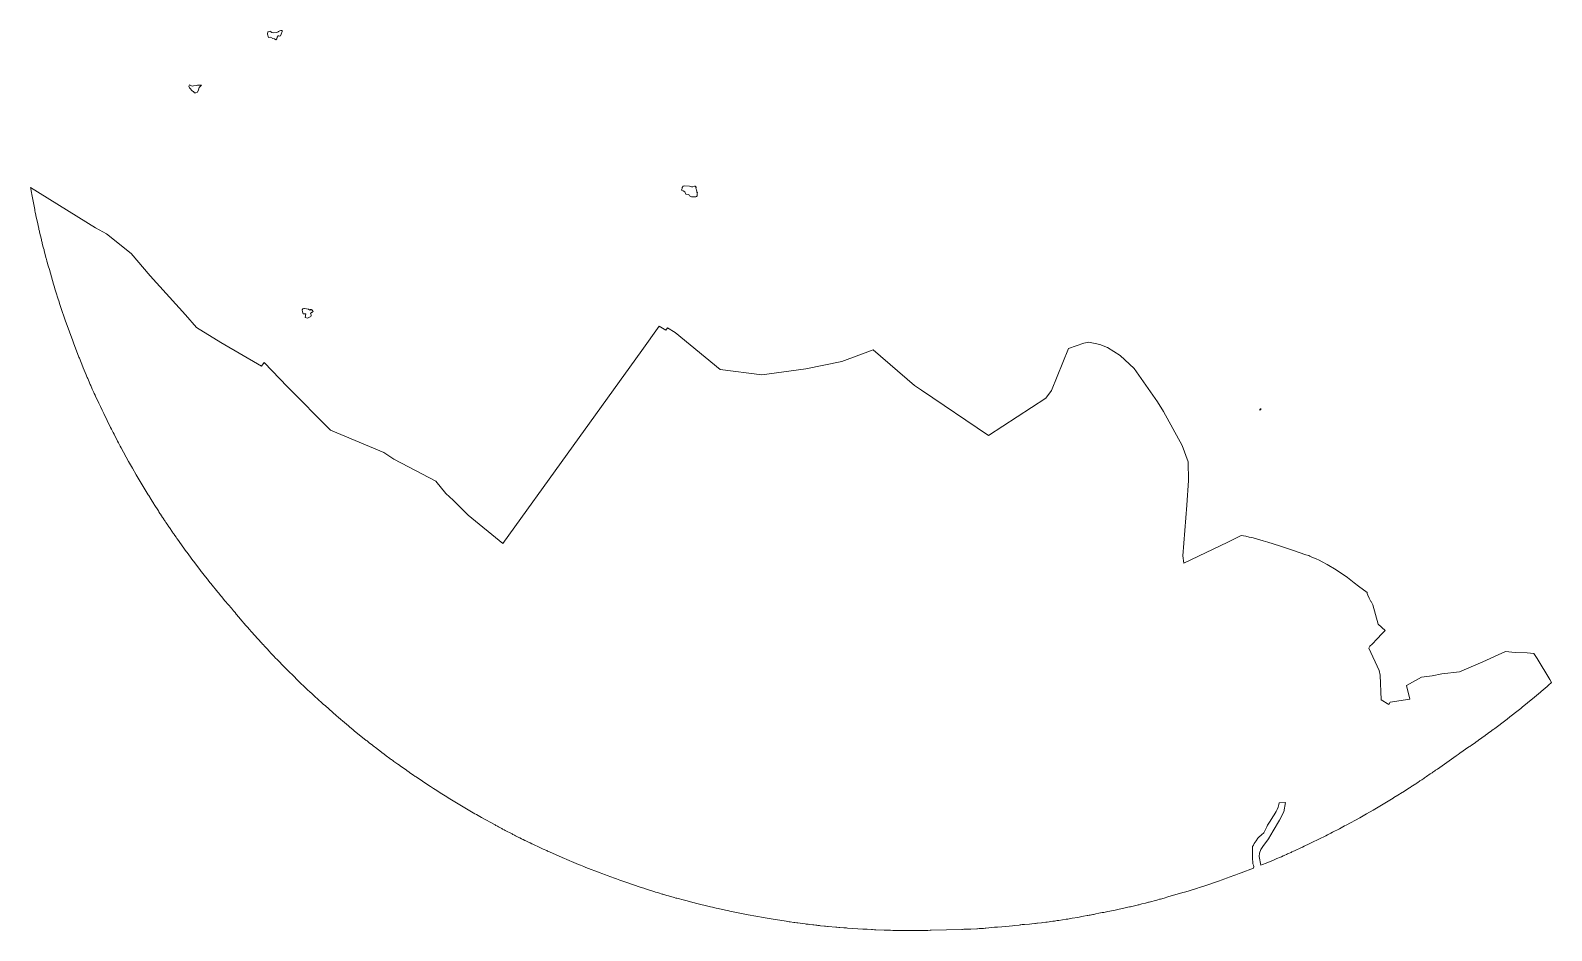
# Model space of a CAD drawing. Header units: metres. Extents: x 3 to 1005126, y 39 to 4383651.
# Drawn here: x 996006 to 1004639, y 4373326 to 4378433 of the extents above; entities that cross this region are included whole.
import ezdxf

# ---------------------------------------------------------------- set-up
doc = ezdxf.new("R2010")
doc.units = ezdxf.units.M
doc.header["$MEASUREMENT"] = 0
doc.layers.add('RN_LIC_%_km_Cala_Blava', color=7, linetype='Continuous', lineweight=9, true_color=0xddc3f7)
doc.layers.add('RN_ZEPA_5_km_Cala_Blava', color=7, linetype='Continuous', lineweight=9, true_color=0xf5e6d0)

msp = doc.modelspace()

# ---------------------------------------------------------------- linework, layer by layer
at = {"layer": 'RN_LIC_%_km_Cala_Blava'}
for points in [[(997428.5, 4378412.2), (997425, 4378403), (997421.8, 4378401.4), (997416, 4378402.3), (997412.2, 4378402.7), (997406.2, 4378395.5), (997405.6, 4378386.1), (997398.6, 4378380.9), (997391.7, 4378385.8), (997382.1, 4378388.3), (997368.8, 4378394.7), (997357.6, 4378392.6), (997351.9, 4378412.7), (997354.5, 4378425.8), (997361.8, 4378426.8), (997370.3, 4378430.1), (997370.9, 4378426.2), (997377.1, 4378421.2), (997385.7, 4378419), (997405.3, 4378421.9), (997411.8, 4378425.3), (997415, 4378426.6), (997418.1, 4378428.9), (997421.3, 4378430.4), (997426.5, 4378432.8), (997431.3, 4378432.9), (997434.9, 4378433.5), (997434.5, 4378426.6)], [(996923.8, 4378117.9), (996931.9, 4378119.2), (996946.1, 4378121.8), (996954.4, 4378122.5), (996967, 4378122.8), (996976.8, 4378122.2), (996963.6, 4378109.4), (996959.8, 4378097), (996955.1, 4378083.2), (996944.9, 4378080), (996936.6, 4378079.8), (996934.9, 4378081.2), (996931.6, 4378087.3), (996926.5, 4378089.7), (996909.3, 4378107.5), (996905.2, 4378116.7), (996909.2, 4378123.9)], [(1001675.7, 4373362.7), (1001647.7, 4373360), (1001633.5, 4373360), (1001626.3, 4373358.7), (1001622.6, 4373358.5), (1001616.6, 4373357.6), (1001590.1, 4373354.3), (1001579.2, 4373353), (1001560.2, 4373350.8), (1001541.1, 4373348.8), (1001518.2, 4373346.8), (1001495.1, 4373345.7), (1001481, 4373344.8), (1001477.7, 4373344.9), (1001428.4, 4373339.4), (1001424.1, 4373339.1), (1001415.5, 4373338.6), (1001411.3, 4373338.3), (1001394.1, 4373337.4), (1001389.8, 4373337.1), (1001381.3, 4373336.7), (1001377, 4373336.5), (1001342.7, 4373334.9), (1001338.4, 4373334.7), (1001329.8, 4373334.3), (1001325.5, 4373334.1), (1001308.3, 4373333.5), (1001304.1, 4373333.3), (1001295.5, 4373333), (1001291.2, 4373332.9), (1001204.6, 4373330.2), (1001118, 4373327.6), (1001112, 4373327.4), (1001099.9, 4373327.2), (1001093.8, 4373327), (1001069.6, 4373326.6), (1001063.5, 4373326.5), (1001051.4, 4373326.3), (1001045.4, 4373326.3), (1000996.9, 4373326), (1000984.8, 4373326), (1000960.6, 4373326.1), (1000948.5, 4373326.3), (1000900, 4373327.2), (1000887.9, 4373327.4), (1000863.7, 4373328.2), (1000851.6, 4373328.6), (1000803.2, 4373330.7), (1000797.2, 4373330.9), (1000785.1, 4373331.5), (1000779, 4373331.8), (1000754.8, 4373333.1), (1000748.8, 4373333.5), (1000736.7, 4373334.2), (1000730.6, 4373334.6), (1000643.4, 4373340.4), (1000637.9, 4373340.8), (1000627, 4373341.6), (1000621.5, 4373342), (1000599.7, 4373343.7), (1000594.2, 4373344.1), (1000583.3, 4373345), (1000577.9, 4373345.5), (1000534.3, 4373349.3), (1000528.8, 4373349.8), (1000517.9, 4373350.8), (1000512.5, 4373351.4), (1000490.7, 4373353.5), (1000485.2, 4373354.1), (1000474.3, 4373355.2), (1000468.8, 4373355.8), (1000463.4, 4373356.4), (1000452.6, 4373357.7), (1000447.2, 4373358.3), (1000425.5, 4373361), (1000420.1, 4373361.7), (1000409.3, 4373363), (1000403.8, 4373363.7), (1000360.5, 4373369.5), (1000355.1, 4373370.2), (1000344.3, 4373371.7), (1000338.8, 4373372.5), (1000317.2, 4373375.6), (1000311.8, 4373376.4), (1000301, 4373378), (1000295.6, 4373378.8), (1000209.1, 4373392.2), (1000198.3, 4373393.9), (1000176.8, 4373397.5), (1000166, 4373399.4), (1000122.9, 4373407), (1000112.1, 4373409), (1000090.6, 4373413), (1000079.9, 4373415.1), (999994.1, 4373432.3), (999983.4, 4373434.5), (999962, 4373439), (999951.3, 4373441.3), (999908.6, 4373450.8), (999898, 4373453.2), (999876.7, 4373458.2), (999866, 4373460.8), (999781.1, 4373481.6), (999775.8, 4373483), (999765.2, 4373485.6), (999759.8, 4373487), (999738.6, 4373492.4), (999733.3, 4373493.8), (999722.8, 4373496.6), (999717.5, 4373498), (999675.2, 4373509.4), (999669.9, 4373510.8), (999659.3, 4373513.7), (999654, 4373515.2), (999632.9, 4373521.1), (999627.6, 4373522.6), (999617, 4373525.7), (999611.7, 4373527.2), (999606.5, 4373528.7), (999596.1, 4373531.8), (999590.9, 4373533.4), (999570, 4373539.8), (999564.8, 4373541.4), (999554.4, 4373544.6), (999549.2, 4373546.2), (999507.5, 4373559.4), (999502.3, 4373561.1), (999491.9, 4373564.4), (999486.7, 4373566.1), (999466, 4373572.9), (999460.8, 4373574.6), (999450.4, 4373578.1), (999445.3, 4373579.9), (999362.5, 4373608), (999352.1, 4373611.6), (999331.5, 4373618.9), (999321.2, 4373622.6), (999280.1, 4373637.6), (999269.9, 4373641.4), (999249.4, 4373649.1), (999239.2, 4373653), (999157.7, 4373684.8), (999147.5, 4373688.9), (999127.2, 4373697), (999117.1, 4373701.2), (999076.7, 4373717.9), (999066.6, 4373722.2), (999046.5, 4373730.8), (999036.5, 4373735.2), (998956.4, 4373770.5), (998951.4, 4373772.7), (998941.4, 4373777.2), (998936.4, 4373779.4), (998916.5, 4373788.5), (998911.5, 4373790.7), (998901.6, 4373795.3), (998896.6, 4373797.6), (998856.9, 4373816.2), (998852, 4373818.5), (998842, 4373823.2), (998837.1, 4373825.6), (998817.3, 4373835.1), (998812.3, 4373837.5), (998802.4, 4373842.4), (998797.3, 4373844.8), (998792.6, 4373847.2), (998782.9, 4373852.1), (998778, 4373854.5), (998758.6, 4373864.4), (998753.8, 4373866.9), (998744.1, 4373871.8), (998739.3, 4373874.3), (998700.5, 4373894.6), (998695.7, 4373897.1), (998686.1, 4373902.2), (998681.2, 4373904.8), (998662, 4373915.1), (998657.2, 4373917.7), (998647.6, 4373922.9), (998642.8, 4373925.5), (998566.1, 4373967.6), (998556.6, 4373973), (998537.5, 4373983.7), (998528, 4373989.1), (998490.2, 4374011), (998480.7, 4374016.6), (998461.9, 4374027.7), (998452.5, 4374033.4), (998377.8, 4374078.8), (998368.5, 4374084.5), (998349.9, 4374096.1), (998340.7, 4374101.9), (998303.8, 4374125.5), (998294.6, 4374131.4), (998276.3, 4374143.4), (998267.2, 4374149.4), (998194.5, 4374198.1), (998189.9, 4374201.1), (998180.9, 4374207.3), (998176.3, 4374210.4), (998158.3, 4374222.8), (998153.8, 4374225.9), (998144.8, 4374232.1), (998140.3, 4374235.3), (998104.4, 4374260.4), (998099.9, 4374263.6), (998090.9, 4374270), (998086.4, 4374273.2), (998068.6, 4374286), (998064.1, 4374289.2), (998055.1, 4374295.8), (998050.6, 4374299.1), (998046.3, 4374302.2), (998037.6, 4374308.7), (998033.3, 4374311.9), (998015.9, 4374325), (998011.6, 4374328.2), (998002.9, 4374334.8), (997998.6, 4374338.1), (997964, 4374364.7), (997959.7, 4374368.1), (997951.1, 4374374.8), (997946.8, 4374378.1), (997929.6, 4374391.6), (997925.3, 4374395), (997916.8, 4374401.8), (997912.5, 4374405.2), (997844.4, 4374460), (997835.9, 4374466.9), (997819, 4374480.8), (997810.6, 4374487.8), (997777.1, 4374516), (997768.7, 4374523.1), (997752.2, 4374537.3), (997743.9, 4374544.5), (997678.2, 4374602.2), (997670, 4374609.5), (997653.7, 4374624.1), (997645.6, 4374631.4), (997613.4, 4374661), (997605.4, 4374668.5), (997589.4, 4374683.4), (997581.5, 4374691), (997518.4, 4374751.5), (997514.4, 4374755.3), (997506.6, 4374762.9), (997502.6, 4374766.8), (997487, 4374782.1), (997483.1, 4374786), (997475.3, 4374793.7), (997471.4, 4374797.5), (997440.4, 4374828.6), (997436.6, 4374832.5), (997428.8, 4374840.3), (997425, 4374844.3), (997409.6, 4374860), (997405.7, 4374864), (997398, 4374872), (997394.1, 4374876.1), (997391.7, 4374878.5), (997387, 4374883.6), (997384.6, 4374886.1), (997374.9, 4374896.4), (997372.5, 4374899), (997367.6, 4374904.1), (997365.2, 4374906.7), (997345.9, 4374927.5), (997343.5, 4374930.2), (997338.6, 4374935.4), (997336.2, 4374938), (997326.6, 4374948.5), (997324.2, 4374951.1), (997319.4, 4374956.4), (997317.1, 4374959), (997278.8, 4375001.4), (997274.6, 4375006.1), (997266.3, 4375015.4), (997262.2, 4375020.1), (997245.7, 4375038.8), (997241.5, 4375043.5), (997233.3, 4375053), (997229.3, 4375057.7), (997196.7, 4375095.6), (997189.4, 4375104.3), (997174.8, 4375121.7), (997167.5, 4375130.4), (997157.7, 4375142.4), (997155, 4375145.6), (997153.4, 4375147.5), (997146.9, 4375155), (997130.7, 4375173.7), (997125.6, 4375179.7), (997115.4, 4375191.6), (997110.3, 4375197.7), (997090, 4375221.8), (997084.9, 4375227.9), (997074.9, 4375240), (997069.9, 4375246.1), (997030.1, 4375295.1), (997025.1, 4375301.3), (997015.2, 4375313.6), (997010.3, 4375319.8), (996990.8, 4375344.6), (996985.9, 4375350.8), (996976.2, 4375363.3), (996971.4, 4375369.6), (996933.1, 4375419.9), (996928.4, 4375426.2), (996918.9, 4375438.8), (996914.2, 4375445.1), (996895.4, 4375470.6), (996890.8, 4375476.9), (996881.5, 4375489.7), (996876.9, 4375496.1), (996840.2, 4375547.6), (996837.9, 4375550.8), (996833.3, 4375557.3), (996831, 4375560.5), (996821.9, 4375573.5), (996819.7, 4375576.7), (996815.1, 4375583.2), (996812.9, 4375586.5), (996794.9, 4375612.6), (996792.6, 4375615.9), (996788.1, 4375622.5), (996785.9, 4375625.8), (996776.9, 4375639), (996774.6, 4375642.3), (996770.1, 4375649.1), (996767.8, 4375652.5), (996764.9, 4375656.9), (996759, 4375665.9), (996756, 4375670.4), (996744.2, 4375688.6), (996741.3, 4375693.1), (996735.4, 4375702.2), (996732.5, 4375706.8), (996709.1, 4375743.6), (996706.1, 4375748.2), (996700.3, 4375757.5), (996697.4, 4375762.1), (996685.9, 4375780.6), (996683.1, 4375785.3), (996677.4, 4375794.6), (996674.5, 4375799.3), (996629.2, 4375874.1), (996623.6, 4375883.5), (996612.5, 4375902.3), (996607, 4375911.7), (996585.1, 4375949.6), (996579.7, 4375959.1), (996569, 4375978.2), (996563.7, 4375987.8), (996521.7, 4376064.5), (996516.5, 4376074.1), (996506.2, 4376093.4), (996501.1, 4376103.1), (996481, 4376141.9), (996476, 4376151.7), (996466.1, 4376171.2), (996461.2, 4376181), (996422.6, 4376259.4), (996420.2, 4376264.4), (996415.4, 4376274.2), (996413, 4376279.2), (996403.6, 4376299), (996401.2, 4376303.9), (996396.5, 4376313.8), (996394.2, 4376318.8), (996375.7, 4376358.6), (996373.4, 4376363.6), (996368.8, 4376373.6), (996366.5, 4376378.6), (996357.4, 4376398.7), (996355.1, 4376403.8), (996350.6, 4376414), (996348.3, 4376419.2), (996346.2, 4376424), (996342, 4376433.9), (996339.8, 4376438.8), (996331.3, 4376458.7), (996329.2, 4376463.7), (996325, 4376473.7), (996323, 4376478.7), (996306.3, 4376519.1), (996304.2, 4376524.1), (996300.1, 4376534.2), (996298.1, 4376539.3), (996290, 4376559.5), (996288, 4376564.6), (996284, 4376574.7), (996282, 4376579.8), (996250.3, 4376661.4), (996246.4, 4376671.6), (996238.8, 4376692.1), (996235, 4376702.3), (996220, 4376743.4), (996216.4, 4376753.7), (996209.1, 4376774.4), (996205.6, 4376784.7), (996177.5, 4376867.6), (996174.1, 4376878), (996167.3, 4376898.7), (996164, 4376909.2), (996150.8, 4376950.9), (996147.6, 4376961.3), (996141.3, 4376982.3), (996138.2, 4376992.8), (996113.8, 4377076.8), (996112.3, 4377082), (996109.3, 4377092.6), (996107.8, 4377097.9), (996101.9, 4377119), (996100.4, 4377124.3), (996097.5, 4377134.9), (996096.1, 4377140.2), (996084.8, 4377182.5), (996083.4, 4377187.9), (996080.6, 4377198.6), (996079.2, 4377203.9), (996073.8, 4377225.3), (996072.4, 4377230.7), (996069.7, 4377241.5), (996068.3, 4377247.1), (996067.1, 4377252.1), (996064.6, 4377262.6), (996063.4, 4377267.8), (996058.5, 4377288.9), (996057.3, 4377294.2), (996054.9, 4377304.8), (996053.7, 4377310.1), (996044.3, 4377352.6), (996043.2, 4377358), (996040.9, 4377368.6), (996039.7, 4377374), (996035.3, 4377395.3), (996034.2, 4377400.7), (996032, 4377411.3), (996030.9, 4377416.7), (996013.9, 4377502.5), (996011.9, 4377513.2), (996007.8, 4377534.7), (996006.3, 4377543), (996375.3, 4377314.1), (996437.4, 4377278.8), (996579, 4377167.1), (996686.2, 4377040.3), (996886.6, 4376820), (996949.4, 4376747.9), (997086, 4376662.7), (997317.6, 4376529.2), (997332.3, 4376549.4), (997465.3, 4376411.4), (997708.5, 4376166.2), (998011.8, 4376038.5), (998068.3, 4376001.5), (998151.3, 4375956.4), (998307.1, 4375876.8), (998364.2, 4375806.3), (998404.5, 4375768.9), (998490.1, 4375683.6), (998687.6, 4375523.2), (999053.1, 4376029.9), (999475.9, 4376616.9), (999575.3, 4376755), (999613.1, 4376731.9), (999621.9, 4376746.4), (999665.8, 4376719.9), (999920.4, 4376510.3), (1000157.5, 4376480.2), (1000406.7, 4376513.6), (1000610.4, 4376554.6), (1000788.1, 4376621.5), (1001023.4, 4376419.7), (1001063.5, 4376391.7), (1001443.5, 4376134.8), (1001769, 4376346), (1001801, 4376390.9), (1001897.6, 4376628.4), (1001985.1, 4376659.2), (1002012.6, 4376664.3), (1002075.3, 4376651), (1002117.8, 4376633.5), (1002191.1, 4376588.9), (1002269.3, 4376515.6), (1002402.2, 4376325.7), (1002437.1, 4376270.7), (1002543, 4376077.4), (1002576.2, 4375984.9), (1002578.6, 4375880.4), (1002568, 4375739.7), (1002546.9, 4375452.7), (1002551.4, 4375410.9), (1002802.1, 4375529.9), (1002877.4, 4375566.9), (1002890.4, 4375566.6), (1002904, 4375563), (1002923.4, 4375558.2), (1002944.7, 4375554.7), (1003002.2, 4375537.4), (1003028, 4375529.3), (1003094.4, 4375509.8), (1003175.1, 4375483.3), (1003244.5, 4375457.7), (1003261, 4375453.8), (1003266.5, 4375449.9), (1003278.9, 4375444.9), (1003302.8, 4375435), (1003319.1, 4375427), (1003337, 4375418.9), (1003365, 4375402.8), (1003415.6, 4375372.1), (1003480.4, 4375330), (1003517.8, 4375299.9), (1003543.6, 4375280.6), (1003592.7, 4375244.1), (1003593, 4375238.4), (1003595.7, 4375228.2), (1003603.3, 4375211.9), (1003608.6, 4375200.6), (1003612.7, 4375194), (1003614.6, 4375192.6), (1003623.8, 4375174.2), (1003655.1, 4375064.3), (1003693.8, 4375028.7), (1003676.2, 4375010.6), (1003649, 4374981.5), (1003620.3, 4374951.5), (1003607.2, 4374938.8), (1003600.9, 4374928.9), (1003661.2, 4374802.1), (1003666.6, 4374774.7), (1003671.8, 4374635), (1003714.5, 4374609.4), (1003722.2, 4374622.7), (1003833.8, 4374639.2), (1003815.4, 4374716.2), (1003900.9, 4374763.2), (1003961.6, 4374772.1), (1004015.2, 4374783.1), (1004116.6, 4374794.8), (1004248.6, 4374850.7), (1004376.8, 4374910), (1004432.6, 4374904.2), (1004500.3, 4374901.3), (1004537.8, 4374897.4), (1004557.8, 4374869.8), (1004629.3, 4374751.2), (1004638.7, 4374733.5), (1004622.2, 4374718.8), (1004614.8, 4374712.4), (1004599.9, 4374699.5), (1004592.5, 4374693.1), (1004562.5, 4374667.7), (1004555, 4374661.4), (1004539.9, 4374648.8), (1004532.4, 4374642.6), (1004471.6, 4374592.9), (1004463.9, 4374586.8), (1004448.6, 4374574.5), (1004440.9, 4374568.4), (1004410, 4374544.2), (1004402.2, 4374538.1), (1004386.7, 4374526.2), (1004378.9, 4374520.2), (1004315.9, 4374472.9), (1004311.4, 4374469.5), (1004302.3, 4374462.7), (1004297.7, 4374459.3), (1004279.4, 4374445.9), (1004274.9, 4374442.5), (1004265.7, 4374435.9), (1004261.1, 4374432.5), (1004224.2, 4374406.1), (1004219.7, 4374402.8), (1004210.6, 4374396.4), (1004206.1, 4374393.2), (1004187.9, 4374380.5), (1004183.4, 4374377.3), (1004174.3, 4374371), (1004169.8, 4374367.9), (1004117.7, 4374332.2), (1004108.2, 4374325.4), (1004097.1, 4374317.5), (1004057.8, 4374289.9), (1003990.6, 4374242.6), (1003986.8, 4374239.9), (1003980.3, 4374235.4), (1003976.4, 4374232.6), (1003964.6, 4374224.5), (1003960.7, 4374221.8), (1003954.2, 4374217.3), (1003950.3, 4374214.6), (1003928, 4374199.3), (1003924.1, 4374196.7), (1003917.6, 4374192.2), (1003913.7, 4374189.6), (1003901.9, 4374181.6), (1003898, 4374179), (1003891.6, 4374174.7), (1003887.8, 4374172.1), (1003882.5, 4374168.6), (1003873.3, 4374162.5), (1003868.7, 4374159.5), (1003850.3, 4374147.5), (1003845.6, 4374144.5), (1003836.4, 4374138.6), (1003831.8, 4374135.6), (1003794.8, 4374112.1), (1003790.2, 4374109.2), (1003780.9, 4374103.4), (1003776.3, 4374100.5), (1003757.6, 4374088.9), (1003753, 4374086), (1003743.6, 4374080.3), (1003739, 4374077.5), (1003664.1, 4374032.2), (1003654.8, 4374026.5), (1003635.9, 4374015.4), (1003626.5, 4374009.9), (1003588.6, 4373988.1), (1003579.1, 4373982.7), (1003560, 4373971.9), (1003550.4, 4373966.6), (1003473.7, 4373924.6), (1003464.1, 4373919.4), (1003444.8, 4373909.1), (1003435.1, 4373904), (1003396.3, 4373883.9), (1003386.5, 4373878.9), (1003367, 4373869), (1003357.2, 4373864.1), (1003278.7, 4373825.5), (1003273.8, 4373823.1), (1003264, 4373818.3), (1003259.1, 4373816), (1003239.4, 4373806.5), (1003234.4, 4373804.2), (1003224.5, 4373799.5), (1003219.6, 4373797.2), (1003180, 4373778.8), (1003175, 4373776.5), (1003165.1, 4373771.9), (1003160.1, 4373769.7), (1003140.3, 4373760.7), (1003135.3, 4373758.5), (1003125.4, 4373754.1), (1003120.5, 4373751.9), (1003115.4, 4373749.7), (1003105.3, 4373745.3), (1003100.2, 4373743.1), (1003080, 4373734.5), (1003075, 4373732.4), (1003064.9, 4373728.1), (1003059.8, 4373726), (1003019.3, 4373709.3), (1003014.2, 4373707.2), (1003004.1, 4373703.1), (1002999, 4373701), (1002988.4, 4373696.8), (1002978.4, 4373746.2), (1002981.3, 4373766), (1002988.1, 4373786), (1002999.4, 4373803.3), (1003033.1, 4373847.2), (1003059.7, 4373891.2), (1003094.8, 4373953), (1003119.5, 4374000), (1003128.9, 4374053.2), (1003092.2, 4374051.3), (1003090.8, 4374040.4), (1003087.6, 4374025.5), (1003082.1, 4374012.1), (1003076.5, 4374001.5), (1003063.7, 4373982), (1003057.1, 4373970.9), (1003042.3, 4373946.7), (1003026.6, 4373923.9), (1003022, 4373915.4), (1003015, 4373900.2), (1003005.4, 4373881.4), (1002993, 4373868.7), (1002978.1, 4373855.7), (1002971.6, 4373850), (1002961.5, 4373834.3), (1002951.9, 4373819.4), (1002946.3, 4373810.7), (1002941.2, 4373802.8), (1002941.3, 4373785.5), (1002941.5, 4373766.1), (1002941.6, 4373737.9), (1002944.2, 4373708.5), (1002943.9, 4373705.2), (1002947.1, 4373697.9), (1002948.7, 4373689.7), (1002948.1, 4373680.9), (1002876.8, 4373653.2), (1002866.6, 4373649.3), (1002846.1, 4373641.7), (1002835.8, 4373637.9), (1002794.7, 4373622.9), (1002784.4, 4373619.3), (1002763.7, 4373612), (1002753.4, 4373608.5), (1002670.5, 4373580.4), (1002660.2, 4373577), (1002639.4, 4373570.2), (1002629, 4373566.9), (1002587.2, 4373553.7), (1002576.8, 4373550.5), (1002555.8, 4373544.2), (1002545.3, 4373541.1), (1002461.3, 4373516.7), (1002456.1, 4373515.2), (1002445.6, 4373512.2), (1002440.3, 4373510.7), (1002419.2, 4373504.8), (1002414, 4373503.4), (1002403.4, 4373500.5), (1002398.2, 4373499.1), (1002355.9, 4373487.8), (1002350.6, 4373486.4), (1002340.1, 4373483.6), (1002334.8, 4373482.3), (1002313.6, 4373476.9), (1002308.3, 4373475.5), (1002297.8, 4373472.9), (1002292.5, 4373471.6), (1002287.1, 4373470.3), (1002276.4, 4373467.8), (1002271.1, 4373466.5), (1002249.8, 4373461.5), (1002244.4, 4373460.3), (1002233.7, 4373457.9), (1002228.4, 4373456.7), (1002185.7, 4373447.3), (1002177.6, 4373445.5), (1002161.6, 4373442.1), (1002153.5, 4373440.4), (1002121.4, 4373433.9), (1002113.3, 4373432.3), (1002097.2, 4373429.2), (1002089.2, 4373427.6), (1002070.4, 4373424.1), (1002051.6, 4373420.3), (1002047.6, 4373419.5), (1002039.6, 4373417.9), (1002035.6, 4373417.1), (1002019.5, 4373413.9), (1002015.5, 4373413.2), (1002007.4, 4373411.6), (1002003.4, 4373410.9), (1001981.9, 4373406.9), (1001973.8, 4373405.4), (1001957.7, 4373402.5), (1001949.6, 4373401.1), (1001917.2, 4373395.6), (1001909.1, 4373394.3), (1001892.9, 4373391.6), (1001884.8, 4373390.4), (1001841.6, 4373383.8), (1001833.4, 4373382.6), (1001817.2, 4373380.2), (1001809.1, 4373379.1), (1001776.6, 4373374.6), (1001768.5, 4373373.6), (1001752.2, 4373371.5), (1001744.1, 4373370.5), (1001722.3, 4373367.9), (1001718.3, 4373367.4), (1001710.1, 4373366.4), (1001706, 4373366), (1001689.7, 4373364.2)], [(999758.3, 4377545.3), (999765.6, 4377545.8), (999775.2, 4377549.1), (999778.7, 4377549.4), (999784.5, 4377544.1), (999785.3, 4377542.6), (999782.5, 4377540.5), (999783.9, 4377533.7), (999786.5, 4377528.6), (999787.3, 4377519.3), (999788.8, 4377515.9), (999791.2, 4377511.8), (999790.3, 4377508.6), (999789.7, 4377503.8), (999790.4, 4377500), (999790.5, 4377495.4), (999785.4, 4377490.5), (999782.7, 4377489.2), (999769.7, 4377489.6), (999762.7, 4377488.9), (999757.3, 4377489.9), (999750.1, 4377491.4), (999746.2, 4377498), (999738.4, 4377501.7), (999726.4, 4377504.1), (999720, 4377517.4), (999710, 4377522.4), (999700.9, 4377526.5), (999703.9, 4377533.4), (999705.5, 4377536.4), (999705.5, 4377541.9), (999711.3, 4377549.6), (999716.3, 4377552.2), (999747.4, 4377550.3)], [(997592.9, 4376846.6), (997593.7, 4376847.7), (997595.3, 4376849.8), (997597, 4376850), (997598.3, 4376849), (997598.9, 4376848.5), (997599.8, 4376849.1), (997600.8, 4376849.2), (997601.9, 4376848.9), (997603, 4376847.5), (997604.6, 4376845.4), (997610.6, 4376839.1), (997605.3, 4376835.8), (997602.7, 4376833.5), (997602.6, 4376833.2), (997602.3, 4376833.2), (997596.2, 4376827.7), (997598.8, 4376819.8), (997600.2, 4376813.7), (997597.4, 4376810.3), (997579.4, 4376800.3), (997565.9, 4376804.8), (997568.7, 4376825), (997554.5, 4376826), (997550.4, 4376836.8), (997548.6, 4376847.7), (997552.2, 4376853), (997557, 4376856.3), (997562.2, 4376856), (997572.3, 4376854.7), (997583.6, 4376852)], [(1002983.8, 4376278.7), (1002982.8, 4376279.9), (1002983, 4376282.8), (1002984.4, 4376285.3), (1002987, 4376286.8), (1002989.9, 4376286.4), (1002989.6, 4376284.1), (1002987.4, 4376282.1), (1002985.9, 4376279.3)]]:
    msp.add_lwpolyline(points, close=True, dxfattribs=at)
at = {"layer": 'RN_ZEPA_5_km_Cala_Blava'}
msp.add_lwpolyline([(1001675.7, 4373362.7), (1001647.7, 4373360), (1001633.5, 4373360), (1001626.3, 4373358.7), (1001622.6, 4373358.5), (1001616.6, 4373357.6), (1001590.1, 4373354.3), (1001579.2, 4373353), (1001560.2, 4373350.8), (1001541.1, 4373348.8), (1001518.2, 4373346.8), (1001495.1, 4373345.7), (1001481, 4373344.8), (1001477.7, 4373344.9), (1001428.4, 4373339.4), (1001424.1, 4373339.1), (1001415.5, 4373338.6), (1001411.3, 4373338.3), (1001394.1, 4373337.4), (1001389.8, 4373337.1), (1001381.3, 4373336.7), (1001377, 4373336.5), (1001342.7, 4373334.9), (1001338.4, 4373334.7), (1001329.8, 4373334.3), (1001325.5, 4373334.1), (1001308.3, 4373333.5), (1001304.1, 4373333.3), (1001295.5, 4373333), (1001291.2, 4373332.9), (1001204.6, 4373330.2), (1001118, 4373327.6), (1001112, 4373327.4), (1001099.9, 4373327.2), (1001093.8, 4373327), (1001069.6, 4373326.6), (1001063.5, 4373326.5), (1001051.4, 4373326.3), (1001045.4, 4373326.3), (1000996.9, 4373326), (1000984.8, 4373326), (1000960.6, 4373326.1), (1000948.5, 4373326.3), (1000900, 4373327.2), (1000887.9, 4373327.4), (1000863.7, 4373328.2), (1000851.6, 4373328.6), (1000803.2, 4373330.7), (1000797.2, 4373330.9), (1000785.1, 4373331.5), (1000779, 4373331.8), (1000754.8, 4373333.1), (1000748.8, 4373333.5), (1000736.7, 4373334.2), (1000730.6, 4373334.6), (1000643.4, 4373340.4), (1000637.9, 4373340.8), (1000627, 4373341.6), (1000621.5, 4373342), (1000599.7, 4373343.7), (1000594.2, 4373344.1), (1000583.3, 4373345), (1000577.9, 4373345.5), (1000534.3, 4373349.3), (1000528.8, 4373349.8), (1000517.9, 4373350.8), (1000512.5, 4373351.4), (1000490.7, 4373353.5), (1000485.2, 4373354.1), (1000474.3, 4373355.2), (1000468.8, 4373355.8), (1000463.4, 4373356.4), (1000452.6, 4373357.7), (1000447.2, 4373358.3), (1000425.5, 4373361), (1000420.1, 4373361.7), (1000409.3, 4373363), (1000403.8, 4373363.7), (1000360.5, 4373369.5), (1000355.1, 4373370.2), (1000344.3, 4373371.7), (1000338.8, 4373372.5), (1000317.2, 4373375.6), (1000311.8, 4373376.4), (1000301, 4373378), (1000295.6, 4373378.8), (1000209.1, 4373392.2), (1000198.3, 4373393.9), (1000176.8, 4373397.5), (1000166, 4373399.4), (1000122.9, 4373407), (1000112.1, 4373409), (1000090.6, 4373413), (1000079.9, 4373415.1), (999994.1, 4373432.3), (999983.4, 4373434.5), (999962, 4373439), (999951.3, 4373441.3), (999908.6, 4373450.8), (999898, 4373453.2), (999876.7, 4373458.2), (999866, 4373460.8), (999781.1, 4373481.6), (999775.8, 4373483), (999765.2, 4373485.6), (999759.8, 4373487), (999738.6, 4373492.4), (999733.3, 4373493.8), (999722.8, 4373496.6), (999717.5, 4373498), (999675.2, 4373509.4), (999669.9, 4373510.8), (999659.3, 4373513.7), (999654, 4373515.2), (999632.9, 4373521.1), (999627.6, 4373522.6), (999617, 4373525.7), (999611.7, 4373527.2), (999606.5, 4373528.7), (999596.1, 4373531.8), (999590.9, 4373533.4), (999570, 4373539.8), (999564.8, 4373541.4), (999554.4, 4373544.6), (999549.2, 4373546.2), (999507.5, 4373559.4), (999502.3, 4373561.1), (999491.9, 4373564.4), (999486.7, 4373566.1), (999466, 4373572.9), (999460.8, 4373574.6), (999450.4, 4373578.1), (999445.3, 4373579.9), (999362.5, 4373608), (999352.1, 4373611.6), (999331.5, 4373618.9), (999321.2, 4373622.6), (999280.1, 4373637.6), (999269.9, 4373641.4), (999249.4, 4373649.1), (999239.2, 4373653), (999157.7, 4373684.8), (999147.5, 4373688.9), (999127.2, 4373697), (999117.1, 4373701.2), (999076.7, 4373717.9), (999066.6, 4373722.2), (999046.5, 4373730.8), (999036.5, 4373735.2), (998956.4, 4373770.5), (998951.4, 4373772.7), (998941.4, 4373777.2), (998936.4, 4373779.4), (998916.5, 4373788.5), (998911.5, 4373790.7), (998901.6, 4373795.3), (998896.6, 4373797.6), (998856.9, 4373816.2), (998852, 4373818.5), (998842, 4373823.2), (998837.1, 4373825.6), (998817.3, 4373835.1), (998812.3, 4373837.5), (998802.4, 4373842.4), (998797.3, 4373844.8), (998792.6, 4373847.2), (998782.9, 4373852.1), (998778, 4373854.5), (998758.6, 4373864.4), (998753.8, 4373866.9), (998744.1, 4373871.8), (998739.3, 4373874.3), (998700.5, 4373894.6), (998695.7, 4373897.1), (998686.1, 4373902.2), (998681.2, 4373904.8), (998662, 4373915.1), (998657.2, 4373917.7), (998647.6, 4373922.9), (998642.8, 4373925.5), (998566.1, 4373967.6), (998556.6, 4373973), (998537.5, 4373983.7), (998528, 4373989.1), (998490.2, 4374011), (998480.7, 4374016.6), (998461.9, 4374027.7), (998452.5, 4374033.4), (998377.8, 4374078.8), (998368.5, 4374084.5), (998349.9, 4374096.1), (998340.7, 4374101.9), (998303.8, 4374125.5), (998294.6, 4374131.4), (998276.3, 4374143.4), (998267.2, 4374149.4), (998194.5, 4374198.1), (998189.9, 4374201.1), (998180.9, 4374207.3), (998176.3, 4374210.4), (998158.3, 4374222.8), (998153.8, 4374225.9), (998144.8, 4374232.1), (998140.3, 4374235.3), (998104.4, 4374260.4), (998099.9, 4374263.6), (998090.9, 4374270), (998086.4, 4374273.2), (998068.6, 4374286), (998064.1, 4374289.2), (998055.1, 4374295.8), (998050.6, 4374299.1), (998046.3, 4374302.2), (998037.6, 4374308.7), (998033.3, 4374311.9), (998015.9, 4374325), (998011.6, 4374328.2), (998002.9, 4374334.8), (997998.6, 4374338.1), (997964, 4374364.7), (997959.7, 4374368.1), (997951.1, 4374374.8), (997946.8, 4374378.1), (997929.6, 4374391.6), (997925.3, 4374395), (997916.8, 4374401.8), (997912.5, 4374405.2), (997844.4, 4374460), (997835.9, 4374466.9), (997819, 4374480.8), (997810.6, 4374487.8), (997777.1, 4374516), (997768.7, 4374523.1), (997752.2, 4374537.3), (997743.9, 4374544.5), (997678.2, 4374602.2), (997670, 4374609.5), (997653.7, 4374624.1), (997645.6, 4374631.4), (997613.4, 4374661), (997605.4, 4374668.5), (997589.4, 4374683.4), (997581.5, 4374691), (997518.4, 4374751.5), (997514.4, 4374755.3), (997506.6, 4374762.9), (997502.6, 4374766.8), (997487, 4374782.1), (997483.1, 4374786), (997475.3, 4374793.7), (997471.4, 4374797.5), (997440.4, 4374828.6), (997436.6, 4374832.5), (997428.8, 4374840.3), (997425, 4374844.3), (997409.6, 4374860), (997405.7, 4374864), (997398, 4374872), (997394.1, 4374876.1), (997391.7, 4374878.5), (997387, 4374883.6), (997384.6, 4374886.1), (997374.9, 4374896.4), (997372.5, 4374899), (997367.6, 4374904.1), (997365.2, 4374906.7), (997345.9, 4374927.5), (997343.5, 4374930.2), (997338.6, 4374935.4), (997336.2, 4374938), (997326.6, 4374948.5), (997324.2, 4374951.1), (997319.4, 4374956.4), (997317.1, 4374959), (997278.8, 4375001.4), (997274.6, 4375006.1), (997266.3, 4375015.4), (997262.2, 4375020.1), (997245.7, 4375038.8), (997241.5, 4375043.5), (997233.3, 4375053), (997229.3, 4375057.7), (997196.7, 4375095.6), (997189.4, 4375104.3), (997174.8, 4375121.7), (997167.5, 4375130.4), (997157.7, 4375142.4), (997155, 4375145.6), (997153.4, 4375147.5), (997146.9, 4375155), (997130.7, 4375173.7), (997125.6, 4375179.7), (997115.4, 4375191.6), (997110.3, 4375197.7), (997090, 4375221.8), (997084.9, 4375227.9), (997074.9, 4375240), (997069.9, 4375246.1), (997030.1, 4375295.1), (997025.1, 4375301.3), (997015.2, 4375313.6), (997010.3, 4375319.8), (996990.8, 4375344.6), (996985.9, 4375350.8), (996976.2, 4375363.3), (996971.4, 4375369.6), (996933.1, 4375419.9), (996928.4, 4375426.2), (996918.9, 4375438.8), (996914.2, 4375445.1), (996895.4, 4375470.6), (996890.8, 4375476.9), (996881.5, 4375489.7), (996876.9, 4375496.1), (996840.2, 4375547.6), (996837.9, 4375550.8), (996833.3, 4375557.3), (996831, 4375560.5), (996821.9, 4375573.5), (996819.7, 4375576.7), (996815.1, 4375583.2), (996812.9, 4375586.5), (996794.9, 4375612.6), (996792.6, 4375615.9), (996788.1, 4375622.5), (996785.9, 4375625.8), (996776.9, 4375639), (996774.6, 4375642.3), (996770.1, 4375649.1), (996767.8, 4375652.5), (996764.9, 4375656.9), (996759, 4375665.9), (996756, 4375670.4), (996744.2, 4375688.6), (996741.3, 4375693.1), (996735.4, 4375702.2), (996732.5, 4375706.8), (996709.1, 4375743.6), (996706.1, 4375748.2), (996700.3, 4375757.5), (996697.4, 4375762.1), (996685.9, 4375780.6), (996683.1, 4375785.3), (996677.4, 4375794.6), (996674.5, 4375799.3), (996629.2, 4375874.1), (996623.6, 4375883.5), (996612.5, 4375902.3), (996607, 4375911.7), (996585.1, 4375949.6), (996579.7, 4375959.1), (996569, 4375978.2), (996563.7, 4375987.8), (996521.7, 4376064.5), (996516.5, 4376074.1), (996506.2, 4376093.4), (996501.1, 4376103.1), (996481, 4376141.9), (996476, 4376151.7), (996466.1, 4376171.2), (996461.2, 4376181), (996422.6, 4376259.4), (996420.2, 4376264.4), (996415.4, 4376274.2), (996413, 4376279.2), (996403.6, 4376299), (996401.2, 4376303.9), (996396.5, 4376313.8), (996394.2, 4376318.8), (996375.7, 4376358.6), (996373.4, 4376363.6), (996368.8, 4376373.6), (996366.5, 4376378.6), (996357.4, 4376398.7), (996355.1, 4376403.8), (996350.6, 4376414), (996348.3, 4376419.2), (996346.2, 4376424), (996342, 4376433.9), (996339.8, 4376438.8), (996331.3, 4376458.7), (996329.2, 4376463.7), (996325, 4376473.7), (996323, 4376478.7), (996306.3, 4376519.1), (996304.2, 4376524.1), (996300.1, 4376534.2), (996298.1, 4376539.3), (996290, 4376559.5), (996288, 4376564.6), (996284, 4376574.7), (996282, 4376579.8), (996250.3, 4376661.4), (996246.4, 4376671.6), (996238.8, 4376692.1), (996235, 4376702.3), (996220, 4376743.4), (996216.4, 4376753.7), (996209.1, 4376774.4), (996205.6, 4376784.7), (996177.5, 4376867.6), (996174.1, 4376878), (996167.3, 4376898.7), (996164, 4376909.2), (996150.8, 4376950.9), (996147.6, 4376961.3), (996141.3, 4376982.3), (996138.2, 4376992.8), (996113.8, 4377076.8), (996112.3, 4377082), (996109.3, 4377092.6), (996107.8, 4377097.9), (996101.9, 4377119), (996100.4, 4377124.3), (996097.5, 4377134.9), (996096.1, 4377140.2), (996084.8, 4377182.5), (996083.4, 4377187.9), (996080.6, 4377198.6), (996079.2, 4377203.9), (996073.8, 4377225.3), (996072.4, 4377230.7), (996069.7, 4377241.5), (996068.3, 4377247.1), (996067.1, 4377252.1), (996064.6, 4377262.6), (996063.4, 4377267.8), (996058.5, 4377288.9), (996057.3, 4377294.2), (996054.9, 4377304.8), (996053.7, 4377310.1), (996044.3, 4377352.6), (996043.2, 4377358), (996040.9, 4377368.6), (996039.7, 4377374), (996035.3, 4377395.3), (996034.2, 4377400.7), (996032, 4377411.3), (996030.9, 4377416.7), (996013.9, 4377502.5), (996011.9, 4377513.2), (996007.8, 4377534.7), (996006.3, 4377543), (996375.3, 4377314.1), (996437.4, 4377278.8), (996579, 4377167.1), (996686.2, 4377040.3), (996886.6, 4376820), (996949.4, 4376747.9), (997086, 4376662.7), (997317.6, 4376529.2), (997332.3, 4376549.4), (997465.3, 4376411.4), (997708.5, 4376166.2), (998011.8, 4376038.5), (998068.3, 4376001.5), (998151.3, 4375956.4), (998307.1, 4375876.8), (998364.2, 4375806.3), (998404.5, 4375768.9), (998490.1, 4375683.6), (998687.6, 4375523.2), (999053.1, 4376029.9), (999475.9, 4376616.9), (999575.3, 4376755), (999613.1, 4376731.9), (999621.9, 4376746.4), (999665.8, 4376719.9), (999920.4, 4376510.3), (1000157.5, 4376480.2), (1000406.7, 4376513.6), (1000610.4, 4376554.6), (1000788.1, 4376621.5), (1001023.4, 4376419.7), (1001063.5, 4376391.7), (1001443.5, 4376134.8), (1001769, 4376346), (1001801, 4376390.9), (1001897.6, 4376628.4), (1001985.1, 4376659.2), (1002012.6, 4376664.3), (1002075.3, 4376651), (1002117.8, 4376633.5), (1002191.1, 4376588.9), (1002269.3, 4376515.6), (1002402.2, 4376325.7), (1002437.1, 4376270.7), (1002543, 4376077.4), (1002576.2, 4375984.9), (1002578.6, 4375880.4), (1002568, 4375739.7), (1002546.9, 4375452.7), (1002551.4, 4375410.9), (1002802.1, 4375529.9), (1002877.4, 4375566.9), (1002890.4, 4375566.6), (1002904, 4375563), (1002923.4, 4375558.2), (1002944.7, 4375554.7), (1003002.2, 4375537.4), (1003028, 4375529.3), (1003094.4, 4375509.8), (1003175.1, 4375483.3), (1003244.5, 4375457.7), (1003261, 4375453.8), (1003266.5, 4375449.9), (1003278.9, 4375444.9), (1003302.8, 4375435), (1003319.1, 4375427), (1003337, 4375418.9), (1003365, 4375402.8), (1003415.6, 4375372.1), (1003480.4, 4375330), (1003517.8, 4375299.9), (1003543.6, 4375280.6), (1003592.7, 4375244.1), (1003593, 4375238.4), (1003595.7, 4375228.2), (1003603.3, 4375211.9), (1003608.6, 4375200.6), (1003612.7, 4375194), (1003614.6, 4375192.6), (1003623.8, 4375174.2), (1003655.1, 4375064.3), (1003693.8, 4375028.7), (1003676.2, 4375010.6), (1003649, 4374981.5), (1003620.3, 4374951.5), (1003607.2, 4374938.8), (1003600.9, 4374928.9), (1003661.2, 4374802.1), (1003666.6, 4374774.7), (1003671.8, 4374635), (1003714.5, 4374609.4), (1003722.2, 4374622.7), (1003833.8, 4374639.2), (1003815.4, 4374716.2), (1003900.9, 4374763.2), (1003961.6, 4374772.1), (1004015.2, 4374783.1), (1004116.6, 4374794.8), (1004248.6, 4374850.7), (1004376.8, 4374910), (1004432.6, 4374904.2), (1004500.3, 4374901.3), (1004537.8, 4374897.4), (1004557.8, 4374869.8), (1004629.3, 4374751.2), (1004638.7, 4374733.5), (1004622.2, 4374718.8), (1004614.8, 4374712.4), (1004599.9, 4374699.5), (1004592.5, 4374693.1), (1004562.5, 4374667.7), (1004555, 4374661.4), (1004539.9, 4374648.8), (1004532.4, 4374642.6), (1004471.6, 4374592.9), (1004463.9, 4374586.8), (1004448.6, 4374574.5), (1004440.9, 4374568.4), (1004410, 4374544.2), (1004402.2, 4374538.1), (1004386.7, 4374526.2), (1004378.9, 4374520.2), (1004315.9, 4374472.9), (1004311.4, 4374469.5), (1004302.3, 4374462.7), (1004297.7, 4374459.3), (1004279.4, 4374445.9), (1004274.9, 4374442.5), (1004265.7, 4374435.9), (1004261.1, 4374432.5), (1004224.2, 4374406.1), (1004219.7, 4374402.8), (1004210.6, 4374396.4), (1004206.1, 4374393.2), (1004187.9, 4374380.5), (1004183.4, 4374377.3), (1004174.3, 4374371), (1004169.8, 4374367.9), (1004117.7, 4374332.2), (1004108.2, 4374325.4), (1004097.1, 4374317.5), (1004057.8, 4374289.9), (1003990.6, 4374242.6), (1003986.8, 4374239.9), (1003980.3, 4374235.4), (1003976.4, 4374232.6), (1003964.6, 4374224.5), (1003960.7, 4374221.8), (1003954.2, 4374217.3), (1003950.3, 4374214.6), (1003928, 4374199.3), (1003924.1, 4374196.7), (1003917.6, 4374192.2), (1003913.7, 4374189.6), (1003901.9, 4374181.6), (1003898, 4374179), (1003891.6, 4374174.7), (1003887.8, 4374172.1), (1003882.5, 4374168.6), (1003873.3, 4374162.5), (1003868.7, 4374159.5), (1003850.3, 4374147.5), (1003845.6, 4374144.5), (1003836.4, 4374138.6), (1003831.8, 4374135.6), (1003794.8, 4374112.1), (1003790.2, 4374109.2), (1003780.9, 4374103.4), (1003776.3, 4374100.5), (1003757.6, 4374088.9), (1003753, 4374086), (1003743.6, 4374080.3), (1003739, 4374077.5), (1003664.1, 4374032.2), (1003654.8, 4374026.5), (1003635.9, 4374015.4), (1003626.5, 4374009.9), (1003588.6, 4373988.1), (1003579.1, 4373982.7), (1003560, 4373971.9), (1003550.4, 4373966.6), (1003473.7, 4373924.6), (1003464.1, 4373919.4), (1003444.8, 4373909.1), (1003435.1, 4373904), (1003396.3, 4373883.9), (1003386.5, 4373878.9), (1003367, 4373869), (1003357.2, 4373864.1), (1003278.7, 4373825.5), (1003273.8, 4373823.1), (1003264, 4373818.3), (1003259.1, 4373816), (1003239.4, 4373806.5), (1003234.4, 4373804.2), (1003224.5, 4373799.5), (1003219.6, 4373797.2), (1003180, 4373778.8), (1003175, 4373776.5), (1003165.1, 4373771.9), (1003160.1, 4373769.7), (1003140.3, 4373760.7), (1003135.3, 4373758.5), (1003125.4, 4373754.1), (1003120.5, 4373751.9), (1003115.4, 4373749.7), (1003105.3, 4373745.3), (1003100.2, 4373743.1), (1003080, 4373734.5), (1003075, 4373732.4), (1003064.9, 4373728.1), (1003059.8, 4373726), (1003019.3, 4373709.3), (1003014.2, 4373707.2), (1003004.1, 4373703.1), (1002999, 4373701), (1002988.4, 4373696.8), (1002978.4, 4373746.2), (1002981.3, 4373766), (1002988.1, 4373786), (1002999.4, 4373803.3), (1003033.1, 4373847.2), (1003059.7, 4373891.2), (1003094.8, 4373953), (1003119.5, 4374000), (1003128.9, 4374053.2), (1003092.2, 4374051.3), (1003090.8, 4374040.4), (1003087.6, 4374025.5), (1003082.1, 4374012.1), (1003076.5, 4374001.5), (1003063.7, 4373982), (1003057.1, 4373970.9), (1003042.3, 4373946.7), (1003026.6, 4373923.9), (1003022, 4373915.4), (1003015, 4373900.2), (1003005.4, 4373881.4), (1002993, 4373868.7), (1002978.1, 4373855.7), (1002971.6, 4373850), (1002961.5, 4373834.3), (1002951.9, 4373819.4), (1002946.3, 4373810.7), (1002941.2, 4373802.8), (1002941.3, 4373785.5), (1002941.5, 4373766.1), (1002941.6, 4373737.9), (1002944.2, 4373708.5), (1002943.9, 4373705.2), (1002947.1, 4373697.9), (1002948.7, 4373689.7), (1002948.1, 4373680.9), (1002876.8, 4373653.2), (1002866.6, 4373649.3), (1002846.1, 4373641.7), (1002835.8, 4373637.9), (1002794.7, 4373622.9), (1002784.4, 4373619.3), (1002763.7, 4373612), (1002753.4, 4373608.5), (1002670.5, 4373580.4), (1002660.2, 4373577), (1002639.4, 4373570.2), (1002629, 4373566.9), (1002587.2, 4373553.7), (1002576.8, 4373550.5), (1002555.8, 4373544.2), (1002545.3, 4373541.1), (1002461.3, 4373516.7), (1002456.1, 4373515.2), (1002445.6, 4373512.2), (1002440.3, 4373510.7), (1002419.2, 4373504.8), (1002414, 4373503.4), (1002403.4, 4373500.5), (1002398.2, 4373499.1), (1002355.9, 4373487.8), (1002350.6, 4373486.4), (1002340.1, 4373483.6), (1002334.8, 4373482.3), (1002313.6, 4373476.9), (1002308.3, 4373475.5), (1002297.8, 4373472.9), (1002292.5, 4373471.6), (1002287.1, 4373470.3), (1002276.4, 4373467.8), (1002271.1, 4373466.5), (1002249.8, 4373461.5), (1002244.4, 4373460.3), (1002233.7, 4373457.9), (1002228.4, 4373456.7), (1002185.7, 4373447.3), (1002177.6, 4373445.5), (1002161.6, 4373442.1), (1002153.5, 4373440.4), (1002121.4, 4373433.9), (1002113.3, 4373432.3), (1002097.2, 4373429.2), (1002089.2, 4373427.6), (1002070.4, 4373424.1), (1002051.6, 4373420.3), (1002047.6, 4373419.5), (1002039.6, 4373417.9), (1002035.6, 4373417.1), (1002019.5, 4373413.9), (1002015.5, 4373413.2), (1002007.4, 4373411.6), (1002003.4, 4373410.9), (1001981.9, 4373406.9), (1001973.8, 4373405.4), (1001957.7, 4373402.5), (1001949.6, 4373401.1), (1001917.2, 4373395.6), (1001909.1, 4373394.3), (1001892.9, 4373391.6), (1001884.8, 4373390.4), (1001841.6, 4373383.8), (1001833.4, 4373382.6), (1001817.2, 4373380.2), (1001809.1, 4373379.1), (1001776.6, 4373374.6), (1001768.5, 4373373.6), (1001752.2, 4373371.5), (1001744.1, 4373370.5), (1001722.3, 4373367.9), (1001718.3, 4373367.4), (1001710.1, 4373366.4), (1001706, 4373366), (1001689.7, 4373364.2)], close=True, dxfattribs=at)

doc.saveas('drawing.dxf')
